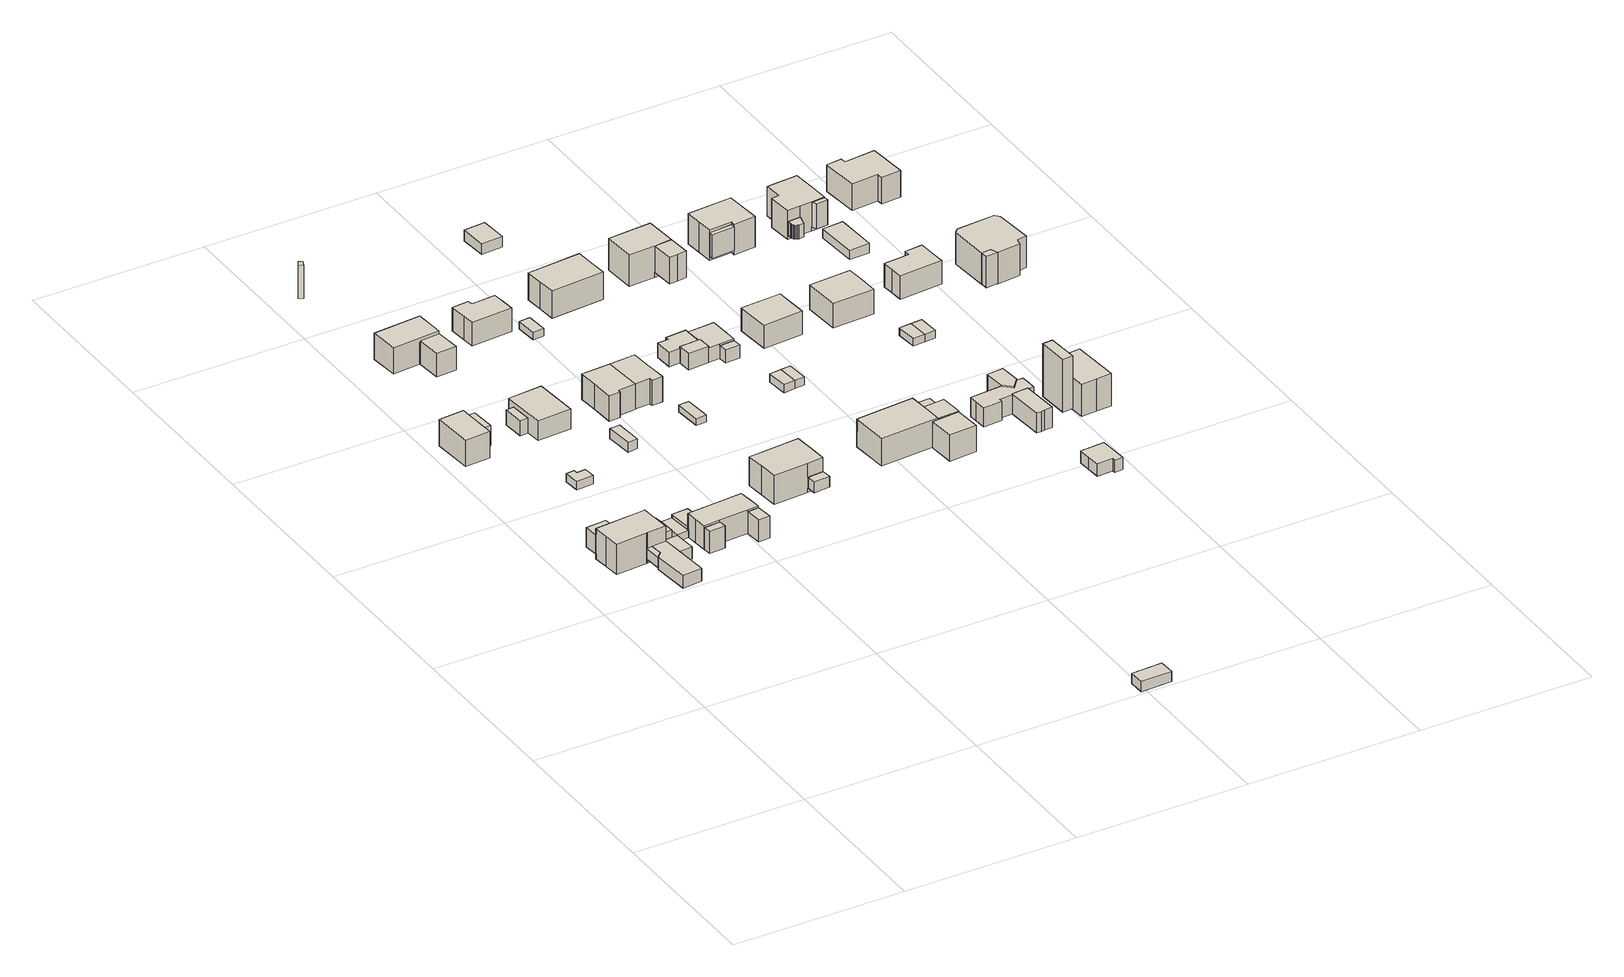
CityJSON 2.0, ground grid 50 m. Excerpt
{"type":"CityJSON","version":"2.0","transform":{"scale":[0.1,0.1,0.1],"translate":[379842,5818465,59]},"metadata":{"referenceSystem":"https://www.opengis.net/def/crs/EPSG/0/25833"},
"CityObjects":{
"building1":{"type":"Building","attributes":{"Gemeindeschluessel":"11000004","function":"31001_1010"},"address":[{"country":"Germany","locality":"Berlin","thoroughfareNumber":"49","thoroughfareName":"Stallupöner Allee"}],"children":["building1-1","building1-2"]},
"building1-1":{"type":"BuildingPart","attributes":{"BezugspunktDach":"2200","measuredHeight":10.3,"storeysAboveGround":2},"parents":["building1"],"geometry":[{"type":"MultiSurface","lod":"1","boundaries":[[[0,1,2,3,4,5,6,7,8,9,10,11]],[[12,13,14,15,16,17,18,19,20,21,22,23]],[[12,23,24,25,26,27,28,11,10]],[[13,12,10,9]],[[14,13,9,8]],[[15,14,8,7]],[[16,15,7,6]],[[17,16,6,5]],[[18,17,5,4]],[[19,18,4,3]],[[20,19,3,2]],[[21,20,2,1]],[[22,21,1,0]],[[23,22,0,11]],[[28,27,26,25,24]]]}]},
"building1-2":{"type":"BuildingPart","attributes":{"BezugspunktDach":"2200","measuredHeight":7.03,"storeysAboveGround":2},"parents":["building1"],"geometry":[{"type":"Solid","lod":"1","boundaries":[[[[27,26,29,30]],[[31,25,24,32]],[[31,32,30,29]],[[25,31,29,26]],[[32,24,27,30]],[[24,25,26,27]]]]}]},
"building2":{"type":"Building","attributes":{"Gemeindeschluessel":"11000004","BezugspunktDach":"2200","function":"51009_1610","measuredHeight":3.26,"storeysAboveGround":0},"address":[{"country":"Germany","locality":"Berlin"}],"geometry":[{"type":"Solid","lod":"1","boundaries":[[[[33,34,35,36]],[[37,38,39,40]],[[37,40,36,35]],[[38,37,35,34]],[[39,38,34,33]],[[40,39,33,36]]]]}]},
"building3":{"type":"Building","attributes":{"Gemeindeschluessel":"11000004","BezugspunktDach":"2200","function":"31001_3220","measuredHeight":3.82,"storeysAboveGround":1},"address":[{"country":"Germany","locality":"Berlin","thoroughfareNumber":"49 (2)","thoroughfareName":"Stallupöner Allee"}],"geometry":[{"type":"Solid","lod":"1","boundaries":[[[[41,42,43,44,45,46,47]],[[48,49,50,51,52,53,54]],[[48,54,47,46]],[[49,48,46,45]],[[50,49,45,44]],[[51,50,44,43]],[[52,51,43,42]],[[53,52,42,41]],[[54,53,41,47]]]]}]},
"building4":{"type":"Building","attributes":{"Gemeindeschluessel":"11000004","function":"31001_1010"},"address":[{"country":"Germany","locality":"Berlin","thoroughfareNumber":"50","thoroughfareName":"Stallupöner Allee"}],"children":["building4-1","building4-2"]},
"building4-1":{"type":"BuildingPart","attributes":{"BezugspunktDach":"2200","measuredHeight":9.61,"storeysAboveGround":2},"parents":["building4"],"geometry":[{"type":"Solid","lod":"1","boundaries":[[[[55,56,57,58]],[[59,60,61,62]],[[59,62,58,57]],[[60,59,57,56],[63,64,65,59]],[[61,60,56,55]],[[62,61,55,58]],[[64,63,59,65]]]]}]},
"building4-2":{"type":"BuildingPart","attributes":{"BezugspunktDach":"2200","measuredHeight":5.91,"storeysAboveGround":2},"parents":["building4"],"geometry":[{"type":"Solid","lod":"1","boundaries":[[[[64,66,67,65]],[[68,69,63,59]],[[68,59,65,67]],[[69,68,67,66]],[[63,69,66,64]],[[59,63,64,65]]]]}]},
"building5":{"type":"Building","attributes":{"Gemeindeschluessel":"11000004","BezugspunktDach":"2200","function":"31001_2143","measuredHeight":3.62,"storeysAboveGround":1},"address":[{"country":"Germany","locality":"Berlin","thoroughfareNumber":"49 (1)","thoroughfareName":"Stallupöner Allee"}],"geometry":[{"type":"Solid","lod":"1","boundaries":[[[[44,43,70,71,72]],[[73,74,75,76,77]],[[73,77,72,71]],[[74,73,71,70]],[[75,74,70,43]],[[76,75,43,44]],[[77,76,44,72]]]]}]},
"building6":{"type":"Building","attributes":{"Gemeindeschluessel":"11000004","BezugspunktDach":"2200","function":"31001_2463","measuredHeight":3.84,"storeysAboveGround":1},"address":[{"country":"Germany","locality":"Berlin","thoroughfareNumber":"49 (3)","thoroughfareName":"Stallupöner Allee"}],"geometry":[{"type":"Solid","lod":"1","boundaries":[[[[78,79,80,81,82,83,84]],[[85,86,87,88,89,90,91]],[[85,91,84,83]],[[86,85,83,82]],[[87,86,82,81]],[[88,87,81,80]],[[89,88,80,79]],[[90,89,79,78]],[[91,90,78,84]]]]}]},
"building7":{"type":"Building","attributes":{"Gemeindeschluessel":"11000004","BezugspunktDach":"2200","function":"31001_2463","measuredHeight":2.02,"storeysAboveGround":1},"address":[{"country":"Germany","locality":"Berlin","thoroughfareNumber":"47 (1)","thoroughfareName":"Stallupöner Allee"}],"geometry":[{"type":"Solid","lod":"1","boundaries":[[[[92,93,94,95,96,97]],[[98,99,100,101,102,103]],[[98,103,97,96]],[[99,98,96,95]],[[100,99,95,94]],[[101,100,94,93]],[[102,101,93,92]],[[103,102,92,97]]]]}]},
"building8":{"type":"Building","attributes":{"Gemeindeschluessel":"11000004","BezugspunktDach":"2200","function":"31001_2463","measuredHeight":2.57,"storeysAboveGround":1},"address":[{"country":"Germany","locality":"Berlin","thoroughfareNumber":"48 (1)","thoroughfareName":"Stallupöner Allee"}],"geometry":[{"type":"Solid","lod":"1","boundaries":[[[[104,105,106,107,108,109]],[[110,111,112,113,114,115]],[[110,115,109,108]],[[111,110,108,107]],[[112,111,107,106]],[[113,112,106,105]],[[114,113,105,104]],[[115,114,104,109]]]]}]},
"building9":{"type":"Building","attributes":{"Gemeindeschluessel":"11000004","function":"31001_1010"},"address":[{"country":"Germany","locality":"Berlin","thoroughfareNumber":"47","thoroughfareName":"Stallupöner Allee"}],"children":["building9-1","building9-2","building9-3","building9-4","building9-5"]},
"building9-1":{"type":"BuildingPart","attributes":{"BezugspunktDach":"2200","measuredHeight":7.42,"storeysAboveGround":2},"parents":["building9"],"geometry":[{"type":"MultiSurface","lod":"1","boundaries":[[[116,117,118,119,120,121,122,123,124,125]],[[126,127,128,129,130,131,132,133,100,99]],[[134,135,136,137,138,126,99,139,140,141,142,125,124],[140,136,143,141]],[[127,126,124,123]],[[128,127,123,122]],[[129,128,122,121]],[[144,145,129,121,120]],[[131,130,120,119]],[[132,146,147,119,118]],[[133,132,118,117]],[[100,133,117,116]],[[99,100,116,125]],[[143,136,140,141]],[[142,141,140,139]],[[138,137,136,135,134]],[[130,129,145,144]],[[131,147,146,132]]]}]},
"building9-2":{"type":"BuildingPart","attributes":{"BezugspunktDach":"2200","measuredHeight":6.5,"storeysAboveGround":2},"parents":["building9"],"geometry":[{"type":"MultiSurface","lod":"1","boundaries":[[[148,149,145,144]],[[129,150,151,130]],[[150,129,145,149]],[[151,150,149,148]],[[130,151,148,144]],[[152,130,144,145,129]]]}]},
"building9-3":{"type":"BuildingPart","attributes":{"BezugspunktDach":"2200","measuredHeight":6.5,"storeysAboveGround":2},"parents":["building9"],"geometry":[{"type":"Solid","lod":"1","boundaries":[[[[153,154,147,146]],[[131,155,156,132]],[[155,131,147,154]],[[156,155,154,153]],[[132,156,153,146]],[[131,132,146,147]]]]}]},
"building9-4":{"type":"BuildingPart","attributes":{"BezugspunktDach":"2200","measuredHeight":3.55,"storeysAboveGround":2},"parents":["building9"],"geometry":[{"type":"Solid","lod":"1","boundaries":[[[[142,141,143,157,158,159]],[[160,161,136,140,139,162]],[[160,162,159,158]],[[161,160,158,157]],[[136,161,157,143],[135,163,164,136]],[[162,139,142,159]],[[135,136,164,163]],[[140,136,143,141]],[[139,140,141,142]]]]}]},
"building9-5":{"type":"BuildingPart","attributes":{"BezugspunktDach":"2200","measuredHeight":2.47,"storeysAboveGround":2},"parents":["building9"],"geometry":[{"type":"Solid","lod":"1","boundaries":[[[[135,134,165,163]],[[166,137,136,164]],[[166,164,163,165]],[[137,166,165,134]],[[137,134,135,136]],[[164,136,135,163]]]]}]},
"building10":{"type":"Building","attributes":{"Gemeindeschluessel":"11000004","function":"31001_1010"},"address":[{"country":"Germany","locality":"Berlin","thoroughfareNumber":"48","thoroughfareName":"Stallupöner Allee"}],"children":["building10-1","building10-2"]},
"building10-1":{"type":"BuildingPart","attributes":{"BezugspunktDach":"2200","measuredHeight":7.36,"storeysAboveGround":1},"parents":["building10"],"geometry":[{"type":"MultiSurface","lod":"1","boundaries":[[[167,168,169,170]],[[171,172,173,174]],[[171,174,170,169]],[[172,171,169,168]],[[173,172,168,167]],[[174,175,176,177,178,179,173,167,170]],[[179,178,177,176,175]]]}]},
"building10-2":{"type":"BuildingPart","attributes":{"BezugspunktDach":"2200","measuredHeight":4.41,"storeysAboveGround":1},"parents":["building10"],"geometry":[{"type":"Solid","lod":"1","boundaries":[[[[180,177,176,181]],[[175,178,182,183]],[[175,183,181,176]],[[182,178,177,180]],[[183,182,180,181]],[[178,175,176,177]]]]}]},
"building11":{"type":"Building","attributes":{"Gemeindeschluessel":"11000004","function":"31001_1010"},"address":[{"country":"Germany","locality":"Berlin","thoroughfareNumber":"61","thoroughfareName":"Kranzallee"}],"children":["building11-1","building11-2"]},
"building11-1":{"type":"BuildingPart","attributes":{"BezugspunktDach":"2200","measuredHeight":9.68,"storeysAboveGround":2},"parents":["building11"],"geometry":[{"type":"Solid","lod":"1","boundaries":[[[[184,185,186,187]],[[188,189,190,191]],[[188,191,187,186]],[[189,188,186,185]],[[190,189,185,184]],[[191,190,184,187]]]]}]},
"building11-2":{"type":"BuildingPart","attributes":{"BezugspunktDach":"2200","measuredHeight":8.1,"storeysAboveGround":2},"parents":["building11"],"geometry":[{"type":"Solid","lod":"1","boundaries":[[[[192,193,194,195,196]],[[197,189,198,199,200]],[[197,200,196,195]],[[189,197,195,194]],[[198,189,194,193]],[[199,198,193,192]],[[200,199,192,196]]]]}]},
"building12":{"type":"Building","attributes":{"Gemeindeschluessel":"11000004","BezugspunktDach":"2200","function":"51009_1610","measuredHeight":9.76,"storeysAboveGround":0},"address":[{"country":"Germany","locality":"Berlin"}],"geometry":[{"type":"Solid","lod":"1","boundaries":[[[[201,202,203,204]],[[205,206,207,208]],[[205,208,204,203]],[[206,205,203,202]],[[207,206,202,201]],[[208,207,201,204]]]]}]},
"building13":{"type":"Building","attributes":{"Gemeindeschluessel":"11000004","BezugspunktDach":"2200","function":"31001_2463","measuredHeight":3.15,"storeysAboveGround":1},"address":[{"country":"Germany","locality":"Berlin","thoroughfareNumber":"46A (1)","thoroughfareName":"Stallupöner Allee"}],"geometry":[{"type":"Solid","lod":"1","boundaries":[[[[209,210,211,212,213]],[[214,215,216,217,218]],[[214,218,213,212]],[[215,214,212,211]],[[216,215,211,210]],[[217,216,210,209]],[[218,217,209,213]]]]}]},
"building14":{"type":"Building","attributes":{"Gemeindeschluessel":"11000004","BezugspunktDach":"2200","function":"31001_1010","measuredHeight":10.51,"storeysAboveGround":2},"address":[{"country":"Germany","locality":"Berlin","thoroughfareNumber":"46A","thoroughfareName":"Stallupöner Allee"}],"geometry":[{"type":"Solid","lod":"1","boundaries":[[[[219,220,221,222,223,224,225,226]],[[227,228,229,230,231,232,233,234]],[[227,234,226,225]],[[228,227,225,224]],[[229,228,224,223]],[[230,229,223,222]],[[231,230,222,221]],[[232,231,221,220]],[[233,232,220,219]],[[234,233,219,226]]]]}]},
"building15":{"type":"Building","attributes":{"Gemeindeschluessel":"11000004","BezugspunktDach":"2200","function":"31001_1010","measuredHeight":9.19,"storeysAboveGround":2},"address":[{"country":"Germany","locality":"Berlin","thoroughfareNumber":"59","thoroughfareName":"Kranzallee"}],"geometry":[{"type":"Solid","lod":"1","boundaries":[[[[235,236,237,238,239,240,241,242]],[[243,244,245,246,247,248,249,250]],[[243,250,242,241]],[[244,243,241,240]],[[245,244,240,239]],[[246,245,239,238]],[[247,246,238,237]],[[248,247,237,236]],[[249,248,236,235]],[[250,249,235,242]]]]}]},
"building16":{"type":"Building","attributes":{"Gemeindeschluessel":"11000004","function":"31001_1010"},"address":[{"country":"Germany","locality":"Berlin","thoroughfareNumber":"45","thoroughfareName":"Stallupöner Allee"}],"children":["building16-1","building16-2"]},
"building16-1":{"type":"BuildingPart","attributes":{"BezugspunktDach":"2200","measuredHeight":10.68,"storeysAboveGround":2},"parents":["building16"],"geometry":[{"type":"MultiSurface","lod":"1","boundaries":[[[251,252,253,254,255,256,257]],[[258,259,260,261,262,263,264]],[[258,264,257,256]],[[259,258,256,255]],[[260,259,255,254]],[[265,266,254,253]],[[261,260,267,268]],[[262,261,253,252]],[[263,262,252,251]],[[264,263,251,257]],[[268,267,266,265]]]}]},
"building16-2":{"type":"BuildingPart","attributes":{"BezugspunktDach":"2200","measuredHeight":3.27,"storeysAboveGround":2},"parents":["building16"],"geometry":[{"type":"Solid","lod":"1","boundaries":[[[[269,270,266,265]],[[267,271,272,268]],[[271,267,266,270]],[[272,271,270,269]],[[268,272,269,265]],[[267,268,265,266]]]]}]},
"building17":{"type":"Building","attributes":{"Gemeindeschluessel":"11000004","BezugspunktDach":"2200","function":"31001_2540","measuredHeight":3,"storeysAboveGround":1},"address":[{"country":"Germany","locality":"Berlin","thoroughfareNumber":"41","thoroughfareName":"Stallupöner Allee"}],"geometry":[{"type":"Solid","lod":"1","boundaries":[[[[273,274,275,276]],[[277,278,279,280]],[[277,280,276,275]],[[278,277,275,274]],[[279,278,274,273]],[[280,279,273,276]]]]}]},
"building18":{"type":"Building","attributes":{"Gemeindeschluessel":"11000004","BezugspunktDach":"2200","function":"31001_1010","measuredHeight":10.51,"storeysAboveGround":2},"address":[{"country":"Germany","locality":"Berlin","thoroughfareNumber":"46","thoroughfareName":"Stallupöner Allee"}],"geometry":[{"type":"Solid","lod":"1","boundaries":[[[[224,223,281,282,283,284,285,225]],[[286,287,288,289,290,291,292,293]],[[286,293,225,285]],[[287,286,285,284]],[[288,287,284,283]],[[289,288,283,282]],[[290,289,282,281]],[[291,290,281,223]],[[292,291,223,224]],[[293,292,224,225]]]]}]},
"building19":{"type":"Building","attributes":{"Gemeindeschluessel":"11000004","BezugspunktDach":"2200","function":"31001_2463","measuredHeight":2.04,"storeysAboveGround":1},"address":[{"country":"Germany","locality":"Berlin","thoroughfareNumber":"46 (1)","thoroughfareName":"Stallupöner Allee"}],"geometry":[{"type":"Solid","lod":"1","boundaries":[[[[294,295,296,297]],[[298,299,300,301]],[[298,301,297,296]],[[299,298,296,295]],[[300,299,295,294]],[[301,300,294,297]]]]}]},
"building20":{"type":"Building","attributes":{"Gemeindeschluessel":"11000004","BezugspunktDach":"2200","function":"31001_2463","measuredHeight":2.19,"storeysAboveGround":1},"address":[{"country":"Germany","locality":"Berlin","thoroughfareNumber":"59 (1)","thoroughfareName":"Kranzallee"}],"geometry":[{"type":"Solid","lod":"1","boundaries":[[[[302,303,304,305]],[[306,307,308,309]],[[306,309,305,304]],[[307,306,304,303]],[[308,307,303,302]],[[309,308,302,305]]]]}]},
"building21":{"type":"Building","attributes":{"Gemeindeschluessel":"11000004","BezugspunktDach":"2200","function":"31001_1010","measuredHeight":9.65,"storeysAboveGround":2},"address":[{"country":"Germany","locality":"Berlin","thoroughfareNumber":"57","thoroughfareName":"Kranzallee"}],"geometry":[{"type":"Solid","lod":"1","boundaries":[[[[310,311,312,313,314,315]],[[316,317,318,319,320,321]],[[316,321,315,314]],[[317,316,314,313]],[[318,317,313,312]],[[319,318,312,311]],[[320,319,311,310]],[[321,320,310,315]]]]}]},
"building22":{"type":"Building","attributes":{"Gemeindeschluessel":"11000004","function":"31001_1010"},"address":[{"country":"Germany","locality":"Berlin","thoroughfareNumber":"44","thoroughfareName":"Stallupöner Allee"}],"children":["building22-1","building22-2","building22-3","building22-4"]},
"building22-1":{"type":"BuildingPart","attributes":{"BezugspunktDach":"2200","measuredHeight":4.87,"storeysAboveGround":1},"parents":["building22"],"geometry":[{"type":"MultiSurface","lod":"1","boundaries":[[[322,323,324,325,326,327,328]],[[329,330,331,332,333,334,335]],[[329,335,328,327]],[[330,329,327,326]],[[331,330,326,325]],[[336,337,331,325,324]],[[333,332,324,323]],[[338,339,340,341,322]],[[342,338,322,328]],[[332,331,337,336]],[[334,343,340,339,338]],[[323,341,340,333]],[[335,334,338,342]]]}]},
"building22-2":{"type":"BuildingPart","attributes":{"BezugspunktDach":"2200","measuredHeight":4.98,"storeysAboveGround":1},"parents":["building22"],"geometry":[{"type":"MultiSurface","lod":"1","boundaries":[[[344,345,339,342,346,347,348,349]],[[350,351,352,335,340,353,354,355]],[[350,355,349,348]],[[351,350,348,347]],[[352,351,347,346]],[[335,352,346,342]],[[354,353,345,344]],[[355,354,344,349]],[[340,334,338,339]],[[335,342,338,334]],[[353,340,339,345]]]}]},
"building22-3":{"type":"BuildingPart","attributes":{"BezugspunktDach":"2200","measuredHeight":4.98,"storeysAboveGround":1},"parents":["building22"],"geometry":[{"type":"MultiSurface","lod":"1","boundaries":[[[356,357,358,359]],[[340,333,360,353]],[[339,345,359,358]],[[323,341,358,357]],[[360,333,357,356]],[[353,360,356,359]],[[340,353,345,339]],[[333,340,339,341,323]]]}]},
"building22-4":{"type":"BuildingPart","attributes":{"BezugspunktDach":"2200","measuredHeight":3.96,"storeysAboveGround":1},"parents":["building22"],"geometry":[{"type":"Solid","lod":"1","boundaries":[[[[361,362,337,336]],[[331,363,364,332]],[[363,331,337,362]],[[364,363,362,361]],[[332,364,361,336]],[[331,332,336,337]]]]}]},
"building23":{"type":"Building","attributes":{"Gemeindeschluessel":"11000004","BezugspunktDach":"2200","function":"31001_2000","measuredHeight":3.23,"storeysAboveGround":1},"address":[{"country":"Germany","locality":"Berlin","thoroughfareNumber":"9 (1)","thoroughfareName":"Am Postfenn"}],"geometry":[{"type":"Solid","lod":"1","boundaries":[[[[365,366,367,368]],[[369,370,371,372]],[[369,372,368,367]],[[370,369,367,366]],[[371,370,366,365]],[[372,371,365,368]]]]}]},
"building24":{"type":"Building","attributes":{"Gemeindeschluessel":"11000004","BezugspunktDach":"2200","function":"31001_2463","measuredHeight":2.48,"storeysAboveGround":1},"address":[{"country":"Germany","locality":"Berlin","thoroughfareNumber":"44 (1)","thoroughfareName":"Stallupöner Allee"}],"geometry":[{"type":"Solid","lod":"1","boundaries":[[[[373,374,375,376]],[[377,378,379,380]],[[377,380,376,375]],[[378,377,375,374]],[[379,378,374,373]],[[380,379,373,376]]]]}]},
"building25":{"type":"Building","attributes":{"Gemeindeschluessel":"11000004","function":"31001_1010"},"address":[{"country":"Germany","locality":"Berlin","thoroughfareNumber":"41","thoroughfareName":"Stallupöner Allee"}],"children":["building25-1","building25-2","building25-3","building25-4"]},
"building25-1":{"type":"BuildingPart","attributes":{"BezugspunktDach":"2200","measuredHeight":9.48,"storeysAboveGround":2},"parents":["building25"],"geometry":[{"type":"MultiSurface","lod":"1","boundaries":[[[381,382,383,384]],[[385,386,387,388]],[[385,389,390,391,388,384,383]],[[386,392,393,394,385,383,382]],[[387,386,395,396,397,382,381]],[[388,387,381,384]],[[391,390,389,385]],[[394,393,392,386]],[[397,396,395,386]]]}]},
"building25-2":{"type":"BuildingPart","attributes":{"BezugspunktDach":"2200","measuredHeight":9.06,"storeysAboveGround":2},"parents":["building25"],"geometry":[{"type":"Solid","lod":"1","boundaries":[[[[392,398,399,393]],[[400,401,386,394]],[[400,394,393,399]],[[401,400,399,398]],[[386,401,398,392],[386,397,402,401]],[[397,386,401,402]],[[394,386,392,393]]]]}]},
"building25-3":{"type":"BuildingPart","attributes":{"BezugspunktDach":"2200","measuredHeight":7.1,"storeysAboveGround":2},"parents":["building25"],"geometry":[{"type":"Solid","lod":"1","boundaries":[[[[390,389,403,404]],[[405,385,391,406]],[[405,406,404,403]],[[385,405,403,389]],[[406,391,390,404]],[[391,385,389,390]]]]}]},
"building25-4":{"type":"BuildingPart","attributes":{"BezugspunktDach":"2200","measuredHeight":8.24,"storeysAboveGround":2},"parents":["building25"],"geometry":[{"type":"MultiSurface","lod":"1","boundaries":[[[407,408,402,396]],[[401,409,410,395]],[[409,401,402,408]],[[410,409,408,407]],[[395,410,407,396]],[[395,396,397,386]],[[401,386,397,402]]]}]},
"building26":{"type":"Building","attributes":{"Gemeindeschluessel":"11000004","BezugspunktDach":"2200","function":"31001_2463","measuredHeight":2.5,"storeysAboveGround":1},"address":[{"country":"Germany","locality":"Berlin","thoroughfareNumber":"42 (1)","thoroughfareName":"Stallupöner Allee"}],"geometry":[{"type":"Solid","lod":"1","boundaries":[[[[374,411,412,375]],[[413,414,378,377]],[[413,377,375,412]],[[414,413,412,411]],[[378,414,411,374]],[[377,378,374,375]]]]}]},
"building27":{"type":"Building","attributes":{"Gemeindeschluessel":"11000004","function":"31001_1010"},"address":[{"country":"Germany","locality":"Berlin","thoroughfareNumber":"55","thoroughfareName":"Kranzallee"}],"children":["building27-1","building27-2"]},
"building27-1":{"type":"BuildingPart","attributes":{"BezugspunktDach":"2200","measuredHeight":10.02,"storeysAboveGround":3},"parents":["building27"],"geometry":[{"type":"MultiSurface","lod":"1","boundaries":[[[415,416,417,418,419]],[[420,421,422,423,424]],[[420,424,419,418]],[[421,420,418,417]],[[422,421,417,425,426]],[[423,422,416,415]],[[424,423,415,419]],[[426,425,417,416]]]}]},
"building27-2":{"type":"BuildingPart","attributes":{"BezugspunktDach":"2200","measuredHeight":8.53,"storeysAboveGround":3},"parents":["building27"],"geometry":[{"type":"Solid","lod":"1","boundaries":[[[[427,428,429,417,416]],[[425,430,431,432,426]],[[430,425,417,429]],[[431,430,429,428]],[[432,431,428,427]],[[426,432,427,416]],[[425,426,416,417]]]]}]},
"building28":{"type":"Building","attributes":{"Gemeindeschluessel":"11000004","BezugspunktDach":"2200","function":"31001_1010","measuredHeight":8.9,"storeysAboveGround":2},"address":[{"country":"Germany","locality":"Berlin","thoroughfareNumber":"42","thoroughfareName":"Stallupöner Allee"}],"geometry":[{"type":"Solid","lod":"1","boundaries":[[[[433,434,435,436,437]],[[438,439,440,441,442]],[[438,442,437,436]],[[439,438,436,435]],[[440,439,435,434]],[[441,440,434,433]],[[442,441,433,437]]]]}]},
"building29":{"type":"Building","attributes":{"Gemeindeschluessel":"11000004","BezugspunktDach":"2200","function":"31001_2463","measuredHeight":2.69,"storeysAboveGround":1},"address":[{"country":"Germany","locality":"Berlin","thoroughfareNumber":"41 (1)","thoroughfareName":"Stallupöner Allee"}],"geometry":[{"type":"Solid","lod":"1","boundaries":[[[[443,444,445,446]],[[447,448,449,450]],[[447,450,446,445]],[[448,447,445,444]],[[449,448,444,443]],[[450,449,443,446]]]]}]},
"building30":{"type":"Building","attributes":{"Gemeindeschluessel":"11000004","BezugspunktDach":"2200","function":"31001_1010","measuredHeight":4.19,"storeysAboveGround":1},"address":[{"country":"Germany","locality":"Berlin","thoroughfareNumber":"37 (1)","thoroughfareName":"Stallupöner Allee"}],"geometry":[{"type":"Solid","lod":"1","boundaries":[[[[451,452,453,454,455,456,457,458]],[[459,460,461,462,463,464,465,466]],[[459,466,458,457]],[[460,459,457,456]],[[461,460,456,455]],[[462,461,455,454]],[[463,462,454,453]],[[464,463,453,452]],[[465,464,452,451]],[[466,465,451,458]]]]}]},
"building31":{"type":"Building","attributes":{"Gemeindeschluessel":"11000004","function":"31001_1010"},"address":[{"country":"Germany","locality":"Berlin","thoroughfareNumber":"37","thoroughfareName":"Stallupöner Allee"}],"children":["building31-1","building31-2","building31-3"]},
"building31-1":{"type":"BuildingPart","attributes":{"BezugspunktDach":"2200","measuredHeight":6.93,"storeysAboveGround":2},"parents":["building31"],"geometry":[{"type":"MultiSurface","lod":"1","boundaries":[[[467,468,469,470,471,472,473,474,475,476]],[[477,478,479,480,481,482,483,484,485,486]],[[477,486,476,475]],[[478,477,475,474]],[[479,478,474,473]],[[480,479,473,472]],[[481,480,472,471]],[[482,487,488,470]],[[481,471,489,490,491]],[[483,482,470,469]],[[484,483,469,468]],[[485,484,468,467]],[[486,485,467,476]],[[492,493,488,487]],[[494,495,493,492]],[[491,490,489,495,494]]]}]},
"building31-2":{"type":"BuildingPart","attributes":{"BezugspunktDach":"2200","measuredHeight":6.72,"storeysAboveGround":2},"parents":["building31"],"geometry":[{"type":"MultiSurface","lod":"1","boundaries":[[[496,497,498,499,500,501,502,503]],[[492,494,490,504,505,506,507,487]],[[493,488,503,502]],[[495,493,502,501]],[[489,495,494,501,500]],[[504,490,500,499]],[[505,504,499,498]],[[506,505,498,497]],[[507,506,497,496]],[[487,507,496,503]],[[492,487,488,493]],[[494,492,493,495]],[[490,508,494,495,489]]]}]},
"building31-3":{"type":"BuildingPart","attributes":{"BezugspunktDach":"2200","measuredHeight":6.93,"storeysAboveGround":2},"parents":["building31"],"geometry":[{"type":"Solid","lod":"1","boundaries":[[[[509,510,511,512,513,514]],[[515,516,478,517,477,518]],[[515,518,514,513]],[[516,515,513,512]],[[478,516,512,511]],[[517,478,511,510]],[[477,517,510,509]],[[518,477,509,514]]]]}]},
"building32":{"type":"Building","attributes":{"Gemeindeschluessel":"11000004","BezugspunktDach":"2200","function":"51009_1610","measuredHeight":6.99,"storeysAboveGround":0},"address":[{"country":"Germany","locality":"Berlin"}],"geometry":[{"type":"Solid","lod":"1","boundaries":[[[[519,520,521,522]],[[523,524,525,526]],[[523,526,522,521]],[[524,523,521,520]],[[525,524,520,519]],[[526,525,519,522]]]]}]},
"building33":{"type":"Building","attributes":{"Gemeindeschluessel":"11000004","BezugspunktDach":"2200","function":"31001_1010","measuredHeight":9.57,"storeysAboveGround":2},"address":[{"country":"Germany","locality":"Berlin","thoroughfareNumber":"40","thoroughfareName":"Stallupöner Allee"}],"geometry":[{"type":"Solid","lod":"1","boundaries":[[[[527,528,529,530,531]],[[532,533,534,535,536]],[[532,536,531,530]],[[533,532,530,529]],[[534,533,529,528]],[[535,534,528,527]],[[536,535,527,531]]]]}]},
"building34":{"type":"Building","attributes":{"Gemeindeschluessel":"11000004","BezugspunktDach":"2200","function":"31001_1010","measuredHeight":10.62,"storeysAboveGround":2},"address":[{"country":"Germany","locality":"Berlin","thoroughfareNumber":"53","thoroughfareName":"Kranzallee"}],"geometry":[{"type":"Solid","lod":"1","boundaries":[[[[537,538,539,540,541,542,543,544]],[[545,546,547,548,549,550,551,552]],[[545,552,544,543]],[[546,545,543,542]],[[547,546,542,541]],[[548,547,541,540]],[[549,548,540,539]],[[550,549,539,538]],[[551,550,538,537]],[[552,551,537,544]]]]}]},
"building35":{"type":"Building","attributes":{"Gemeindeschluessel":"11000004","BezugspunktDach":"2200","function":"31001_2463","measuredHeight":2.21,"storeysAboveGround":1},"address":[{"country":"Germany","locality":"Berlin","thoroughfareNumber":"40 (1)","thoroughfareName":"Stallupöner Allee"}],"geometry":[{"type":"Solid","lod":"1","boundaries":[[[[553,554,555,556]],[[557,558,559,560]],[[557,560,556,555]],[[558,557,555,554]],[[559,558,554,553]],[[560,559,553,556]]]]}]},
"building36":{"type":"Building","attributes":{"Gemeindeschluessel":"11000004","BezugspunktDach":"2200","function":"31001_2463","measuredHeight":15.79,"storeysAboveGround":1},"address":[{"country":"Germany","locality":"Berlin","thoroughfareNumber":"35A (1)","thoroughfareName":"Stallupöner Allee"}],"geometry":[{"type":"Solid","lod":"1","boundaries":[[[[561,562,563,564]],[[565,566,567,568]],[[565,568,564,563]],[[566,565,563,562]],[[567,566,562,561]],[[568,567,561,564]]]]}]},
"building37":{"type":"Building","attributes":{"Gemeindeschluessel":"11000004","BezugspunktDach":"2200","function":"31001_2463","measuredHeight":2.22,"storeysAboveGround":1},"address":[{"country":"Germany","locality":"Berlin","thoroughfareNumber":"38 (1)","thoroughfareName":"Stallupöner Allee"}],"geometry":[{"type":"Solid","lod":"1","boundaries":[[[[554,569,570,555]],[[571,572,558,557]],[[571,557,555,570]],[[572,571,570,569]],[[558,572,569,554]],[[557,558,554,555]]]]}]},
"building38":{"type":"Building","attributes":{"Gemeindeschluessel":"11000004","BezugspunktDach":"2200","function":"31001_1010","measuredHeight":11.67,"storeysAboveGround":2},"address":[{"country":"Germany","locality":"Berlin","thoroughfareNumber":"35A","thoroughfareName":"Stallupöner Allee"}],"geometry":[{"type":"Solid","lod":"1","boundaries":[[[[573,574,575,576,577,578,579]],[[580,581,582,583,584,585,586]],[[580,586,579,578]],[[581,580,578,577]],[[582,581,577,576]],[[583,582,576,575]],[[584,583,575,574]],[[585,584,574,573]],[[586,585,573,579]]]]}]},
"building39":{"type":"Building","attributes":{"Gemeindeschluessel":"11000004","BezugspunktDach":"2200","function":"31001_1010","measuredHeight":9.14,"storeysAboveGround":2},"address":[{"country":"Germany","locality":"Berlin","thoroughfareNumber":"38","thoroughfareName":"Stallupöner Allee"}],"geometry":[{"type":"Solid","lod":"1","boundaries":[[[[587,588,589,590,591,592,593,594]],[[595,596,597,598,599,600,601,602]],[[595,602,594,593]],[[596,595,593,592]],[[597,596,592,591]],[[598,597,591,590]],[[599,598,590,589]],[[600,599,589,588]],[[601,600,588,587]],[[602,601,587,594]]]]}]},
"building40":{"type":"Building","attributes":{"Gemeindeschluessel":"11000004","BezugspunktDach":"2200","function":"31001_3220","measuredHeight":2.83,"storeysAboveGround":1},"address":[{"country":"Germany","locality":"Berlin","thoroughfareNumber":"51 (2)","thoroughfareName":"Kranzallee"}],"geometry":[{"type":"Solid","lod":"1","boundaries":[[[[603,604,605,606]],[[607,608,609,610]],[[607,610,606,605]],[[608,607,605,604]],[[609,608,604,603]],[[610,609,603,606]]]]}]},
"building41":{"type":"Building","attributes":{"Gemeindeschluessel":"11000004","function":"31001_1010"},"address":[{"country":"Germany","locality":"Berlin","thoroughfareNumber":"51","thoroughfareName":"Kranzallee"}],"children":["building41-1","building41-2","building41-3","building41-4"]},
"building41-1":{"type":"BuildingPart","attributes":{"BezugspunktDach":"2200","measuredHeight":8.73,"storeysAboveGround":3},"parents":["building41"],"geometry":[{"type":"MultiSurface","lod":"1","boundaries":[[[611,612,613,614,615,616,617,618,619,620,621]],[[622,623,624,625,626,627,628,629,630,631,632]],[[622,632,621,620]],[[623,622,620,619]],[[624,623,619,618]],[[625,633,634,624,618,617]],[[626,625,617,616]],[[627,626,616,615]],[[628,627,615,614]],[[635,636,637,638,629,628,614,613]],[[630,629,613,612]],[[631,630,639,640,641,642,612,611]],[[632,631,611,621]],[[624,634,633,625]],[[638,637,636,635]],[[642,641,640,639]]]}]},
"building41-2":{"type":"BuildingPart","attributes":{"BezugspunktDach":"2200","measuredHeight":7.46,"storeysAboveGround":3},"parents":["building41"],"geometry":[{"type":"MultiSurface","lod":"1","boundaries":[[[643,644,636,635]],[[637,645,646,638]],[[645,637,636,644]],[[646,645,644,643]],[[638,646,643,635]],[[638,647,635,636,637]]]}]},
"building41-3":{"type":"BuildingPart","attributes":{"BezugspunktDach":"2200","measuredHeight":5.95,"storeysAboveGround":3},"parents":["building41"],"geometry":[{"type":"MultiSurface","lod":"1","boundaries":[[[634,633,648,649]],[[650,651,652,653]],[[650,653,649,648]],[[651,650,648,633]],[[652,651,625,624,654]],[[653,652,634,649]],[[654,624,625,655,633,634]]]}]},
"building41-4":{"type":"BuildingPart","attributes":{"BezugspunktDach":"2200","measuredHeight":4.06,"storeysAboveGround":3},"parents":["building41"],"geometry":[{"type":"Solid","lod":"1","boundaries":[[[[656,657,658,659,660,661,662,663,664,642,641]],[[639,665,666,667,668,669,670,671,672,673,640]],[[665,639,642,664]],[[666,665,664,663]],[[667,666,663,662]],[[668,667,662,661]],[[669,668,661,660]],[[670,669,660,659]],[[671,670,659,658]],[[672,671,658,657]],[[673,672,657,656]],[[640,673,656,641]],[[639,640,641,642]]]]}]},
"building42":{"type":"Building","attributes":{"Gemeindeschluessel":"11000004","BezugspunktDach":"2200","function":"31001_2460","measuredHeight":2.03,"storeysAboveGround":1},"address":[{"country":"Germany","locality":"Berlin","thoroughfareNumber":"51 (1)","thoroughfareName":"Kranzallee"}],"geometry":[{"type":"Solid","lod":"1","boundaries":[[[[674,675,676,677,678,679]],[[680,681,682,683,684,685]],[[680,685,679,678]],[[681,680,678,677]],[[682,681,677,676]],[[683,682,676,675]],[[684,683,675,674]],[[685,684,674,679]]]]}]},
"building43":{"type":"Building","attributes":{"Gemeindeschluessel":"11000004","BezugspunktDach":"2200","function":"51009_1610","measuredHeight":9.29,"storeysAboveGround":0},"address":[{"country":"Germany","locality":"Berlin"}],"geometry":[{"type":"Solid","lod":"1","boundaries":[[[[686,687,688,689]],[[690,691,692,693]],[[690,693,689,688]],[[691,690,688,687]],[[692,691,687,686]],[[693,692,686,689]]]]}]},
"building44":{"type":"Building","attributes":{"Gemeindeschluessel":"11000004","BezugspunktDach":"2200","function":"31001_1010","measuredHeight":9.33,"storeysAboveGround":3},"address":[{"country":"Germany","locality":"Berlin","thoroughfareNumber":"36","thoroughfareName":"Stallupöner Allee"}],"geometry":[{"type":"Solid","lod":"1","boundaries":[[[[689,688,687,694,695,696,697,698,699,700]],[[701,702,703,704,705,706,707,708,709,710]],[[701,710,700,699]],[[702,701,699,698]],[[703,702,698,697]],[[704,703,697,696]],[[705,704,696,695]],[[706,705,695,694]],[[707,706,694,687]],[[708,707,687,688]],[[709,708,688,689]],[[710,709,689,700]]]]}]},
"building45":{"type":"Building","attributes":{"Gemeindeschluessel":"11000004","BezugspunktDach":"2200","function":"31001_1010","measuredHeight":7.87,"storeysAboveGround":2},"address":[{"country":"Germany","locality":"Berlin","thoroughfareNumber":"49","thoroughfareName":"Kranzallee"}],"geometry":[{"type":"Solid","lod":"1","boundaries":[[[[711,712,713,714,715,716,717,718]],[[719,720,721,722,723,724,725,726]],[[719,726,718,717]],[[720,719,717,716]],[[721,720,716,715]],[[722,721,715,714]],[[723,722,714,713]],[[724,723,713,712]],[[725,724,712,711]],[[726,725,711,718]]]]}]}
},
"vertices":[
[91,1147,129],[95,1101,129],[187,1109,129],[190,1110,129],[245,1114,129],[244,1118,129],[241,1160,129],[240,1167,129],[237,1205,129],[234,1205,129],[231,1205,129],[87,1192,129],[231,1205,39],[234,1205,39],[237,1205,39],[240,1167,39],[241,1160,39],[244,1118,39],[245,1114,39],[190,1110,39],[187,1109,39],[95,1101,39],[91,1147,39],[87,1192,39],[87,1192,53],[146,1197,53],[146,1197,110],[87,1192,110],[87,1192,103],
[143,1239,110],[83,1234,110],[143,1239,53],[83,1234,53],
[191,1058,84],[206,1074,84],[202,1111,84],[187,1109,84],[202,1111,52],[206,1074,52],[191,1058,52],[187,1109,52],
[201,951,85],[258,957,85],[250,1053,85],[245,1114,85],[202,1111,85],[206,1074,85],[191,1058,85],[206,1074,47],[202,1111,47],[245,1114,47],[250,1053,47],[258,957,47],[201,951,47],[191,1058,47],
[11,1713,130],[85,1718,130],[77,1837,130],[3,1831,130],[77,1837,52],[85,1718,52],[11,1713,52],[3,1831,52],[82,1765,52],[82,1765,111],[77,1837,111],
[116,1767,111],[111,1839,111],[111,1839,52],[116,1767,52],
[288,1056,85],[283,1122,85],[244,1118,85],[283,1122,49],[288,1056,49],[250,1053,49],[245,1114,49],[244,1118,49],
[234,1205,69],[237,1205,69],[240,1167,69],[296,1172,69],[292,1222,69],[290,1242,69],[231,1237,69],[290,1242,30],[292,1222,30],[296,1172,30],[240,1167,30],[237,1205,30],[234,1205,30],[231,1237,30],
[296,1172,67],[298,1148,67],[333,1151,67],[333,1155,67],[327,1224,67],[292,1222,67],[327,1224,46],[333,1155,46],[333,1151,46],[298,1148,46],[296,1172,46],[292,1222,46],
[202,1484,72],[252,1488,72],[249,1522,72],[223,1520,72],[222,1532,72],[198,1530,72],[222,1532,47],[223,1520,47],[249,1522,47],[252,1488,47],[202,1484,47],[198,1530,47],
[333,1151,116],[336,1119,116],[339,1083,116],[387,1087,116],[471,1093,116],[504,1096,116],[500,1132,116],[496,1168,116],[447,1164,116],[333,1155,116],[447,1164,46],[496,1168,46],[500,1132,46],[504,1096,46],[471,1093,46],[387,1087,46],[339,1083,46],[336,1119,46],[447,1164,71],[380,1159,71],[380,1159,47],[447,1164,47],[447,1164,53],[333,1155,47],[356,1157,47],[356,1157,77],[333,1155,77],[380,1159,77],[471,1093,111],[504,1096,111],[339,1083,111],[387,1087,111],
[475,1045,111],[509,1047,111],[509,1047,46],[475,1045,46],[502,1095,46],
[341,1060,111],[388,1063,111],[388,1063,46],[341,1060,46],
[375,1227,77],[351,1226,77],[327,1224,77],[351,1226,47],[375,1227,47],[327,1224,47],[379,1178,71],[379,1178,47],
[445,1183,71],[445,1183,47],
[225,1718,117],[324,1725,117],[314,1855,117],[215,1847,117],[314,1855,58],[324,1725,58],[225,1718,58],[215,1847,58],[217,1825,58],[217,1825,102],[222,1762,102],[222,1762,58],[219,1794,58],
[198,1760,102],[193,1823,102],[198,1760,58],[193,1823,58],
[73,2179,130],[212,2191,130],[205,2275,130],[66,2263,130],[205,2275,52],[212,2191,52],[73,2179,52],[66,2263,52],
[160,2112,122],[219,2117,122],[212,2191,122],[181,2212,122],[154,2186,122],[181,2212,52],[219,2117,52],[160,2112,52],[154,2186,52],
[55,2597,152],[63,2615,152],[52,2620,152],[43,2603,152],[52,2620,54],[63,2615,54],[55,2597,54],[43,2603,54],
[398,1565,81],[427,1568,81],[421,1647,81],[406,1646,81],[391,1645,81],[406,1646,52],[421,1647,52],[427,1568,52],[398,1565,52],[391,1645,52],
[418,1766,139],[422,1699,139],[454,1701,139],[454,1711,139],[507,1715,139],[502,1772,139],[498,1828,139],[414,1823,139],[498,1828,63],[502,1772,63],[507,1715,63],[454,1711,63],[454,1701,63],[422,1699,63],[418,1766,63],[414,1823,63],
[299,2215,132],[302,2179,132],[422,2188,132],[419,2225,132],[416,2261,132],[345,2256,132],[344,2270,132],[295,2266,132],[344,2270,62],[345,2256,62],[416,2261,62],[419,2225,62],[422,2188,62],[302,2179,62],[299,2215,62],[295,2266,62],
[591,1228,134],[596,1174,134],[698,1181,134],[744,1185,134],[740,1240,134],[735,1294,134],[586,1282,134],[735,1294,48],[740,1240,48],[744,1185,48],[698,1181,48],[596,1174,48],[591,1228,48],[586,1282,48],[698,1181,93],[744,1185,93],[744,1185,61],[698,1181,61],
[700,1153,93],[747,1157,93],[747,1157,61],[700,1153,61],
[987,10,34],[1077,14,34],[1075,60,34],[985,56,34],[1075,60,4],[1077,14,4],[987,10,4],[985,56,4],
[550,1718,139],[551,1708,139],[583,1710,139],[578,1777,139],[574,1834,139],[574,1834,64],[578,1777,64],[583,1710,64],[551,1708,64],[550,1718,64],[507,1715,64],[502,1772,64],[498,1828,64],
[607,1582,76],[637,1584,76],[631,1662,76],[601,1660,76],[631,1662,56],[637,1584,56],[607,1582,56],[601,1660,56],
[450,2127,84],[482,2130,84],[477,2192,84],[445,2190,84],[477,2192,62],[482,2130,62],[450,2127,62],[445,2190,62],
[539,2246,141],[543,2194,141],[699,2206,141],[695,2258,141],[691,2311,141],[535,2298,141],[691,2311,60],[695,2258,60],[699,2206,60],[543,2194,60],[539,2246,60],[535,2298,60],
[765,1843,117],[768,1798,117],[802,1800,117],[845,1803,117],[842,1849,117],[839,1894,117],[762,1889,117],[839,1894,73],[842,1849,73],[845,1803,73],[802,1800,73],[768,1798,73],[765,1843,73],[762,1889,73],[802,1800,112],[845,1803,112],[765,1843,116],[766,1837,116],[766,1837,73],[766,1837,117],[762,1889,116],[765,1842,73],
[673,1831,116],[705,1833,116],[761,1900,116],[700,1895,116],[701,1885,116],[670,1883,116],[701,1885,73],[700,1895,73],[761,1900,73],[705,1833,73],[673,1831,73],[670,1883,73],
[707,1793,122],[768,1798,122],[766,1837,122],[705,1833,122],[707,1793,73],
[804,1775,112],[847,1778,112],[847,1778,73],[804,1775,73],
[548,2553,83],[610,2558,83],[604,2636,83],[542,2631,83],[604,2636,51],[610,2558,51],[548,2553,51],[542,2631,51],
[873,1601,83],[906,1604,83],[901,1665,83],[867,1662,83],[901,1665,58],[906,1604,58],[873,1601,58],[867,1662,58],
[914,1184,138],[1085,1196,138],[1077,1307,138],[906,1294,138],[1077,1307,55],[1085,1196,55],[914,1184,55],[906,1294,55],[1077,1307,126],[989,1301,126],[989,1301,55],[1085,1196,136],[1081,1261,136],[1081,1261,55],[1068,1195,55],[1068,1195,133],[1085,1196,133],
[1148,1201,136],[1143,1266,136],[1143,1266,55],[1148,1201,55],[1148,1201,133],
[1076,1320,126],[988,1314,126],[1076,1320,55],[988,1314,55],
[1074,1117,133],[1154,1123,133],[1154,1123,55],[1074,1117,55],
[935,1606,83],[930,1668,83],[930,1668,58],[935,1606,58],
[788,2229,151],[865,2234,151],[916,2238,151],[909,2331,151],[782,2322,151],[909,2331,57],[916,2238,57],[865,2234,57],[788,2229,57],[782,2322,57],[916,2238,72],[865,2234,72],
[870,2168,151],[895,2170,151],[921,2172,151],[921,2172,72],[895,2170,72],[870,2168,72],
[929,1796,134],[1045,1805,134],[1041,1854,134],[1038,1904,134],[921,1896,134],[1038,1904,65],[1041,1854,65],[1045,1805,65],[929,1796,65],[921,1896,65],
[1125,1289,81],[1164,1292,81],[1158,1363,81],[1119,1360,81],[1158,1363,54],[1164,1292,54],[1125,1289,54],[1119,1360,54],
[1355,905,93],[1358,867,93],[1404,870,93],[1404,860,93],[1429,862,93],[1426,910,93],[1423,947,93],[1353,942,93],[1423,947,57],[1426,910,57],[1429,862,57],[1404,860,57],[1404,870,57],[1358,867,57],[1355,905,57],[1353,942,57],
[1226,1246,113],[1228,1212,113],[1283,1216,113],[1282,1226,113],[1386,1234,113],[1385,1258,113],[1383,1283,113],[1364,1282,113],[1317,1278,113],[1224,1271,113],[1317,1278,56],[1364,1282,56],[1383,1283,56],[1385,1258,56],[1386,1234,56],[1282,1226,56],[1283,1216,56],[1228,1212,56],[1226,1246,56],[1224,1271,56],[1321,1229,56],[1321,1229,113],[1368,1232,113],[1368,1232,56],[1361,1232,56],[1335,1230,56],[1335,1230,113],[1344,1231,56],[1344,1231,113],
[1329,1120,116],[1343,1121,116],[1353,1122,116],[1376,1124,116],[1368,1232,116],[1344,1231,116],[1335,1230,116],[1321,1229,116],[1376,1124,56],[1353,1122,56],[1343,1121,56],[1329,1120,56],[1365,1232,56],
[1317,1278,117],[1342,1255,117],[1364,1282,117],[1359,1342,117],[1336,1340,117],[1312,1338,117],[1336,1340,56],[1359,1342,56],[1342,1255,56],[1312,1338,56],
[1024,2218,141],[1091,2223,141],[1090,2236,141],[1023,2231,141],[1090,2236,71],[1091,2223,71],[1024,2218,71],[1023,2231,71],
[1127,1791,138],[1249,1798,138],[1246,1852,138],[1242,1905,138],[1120,1897,138],[1242,1905,65],[1246,1852,65],[1249,1798,65],[1127,1791,65],[1120,1897,65],
[1020,2278,149],[1023,2231,149],[1090,2236,149],[1091,2223,149],[1154,2228,149],[1149,2288,149],[1145,2335,149],[1016,2325,149],[1145,2335,58],[1149,2288,58],[1154,2228,58],[1091,2223,58],[1090,2236,58],[1023,2231,58],[1020,2278,58],[1016,2325,58],
[1266,1631,77],[1302,1633,77],[1297,1695,77],[1262,1692,77],[1297,1695,55],[1302,1633,55],[1266,1631,55],[1262,1692,55],
[1434,1170,214],[1464,1172,214],[1457,1262,214],[1428,1260,214],[1457,1262,57],[1464,1172,57],[1434,1170,57],[1428,1260,57],
[1334,1636,77],[1330,1697,77],[1330,1697,55],[1334,1636,55],
[1457,1262,150],[1464,1172,150],[1467,1133,150],[1512,1136,150],[1557,1139,150],[1546,1279,150],[1457,1272,150],[1546,1279,54],[1557,1139,54],[1512,1136,54],[1467,1133,54],[1464,1172,54],[1457,1262,54],[1457,1272,54],
[1336,1854,138],[1339,1819,138],[1464,1828,138],[1462,1863,138],[1458,1916,138],[1407,1912,138],[1408,1895,138],[1333,1889,138],[1408,1895,68],[1407,1912,68],[1458,1916,68],[1462,1863,68],[1464,1828,68],[1339,1819,68],[1336,1854,68],[1333,1889,68],
[1323,2045,95],[1382,2048,95],[1375,2170,95],[1315,2166,95],[1375,2170,67],[1382,2048,67],[1323,2045,67],[1315,2166,67],
[1246,2222,141],[1283,2225,141],[1318,2227,141],[1357,2230,141],[1354,2277,141],[1348,2352,141],[1337,2351,141],[1294,2348,141],[1257,2345,141],[1261,2294,141],[1240,2292,141],[1261,2294,54],[1257,2345,54],[1294,2348,54],[1337,2351,54],[1348,2352,54],[1354,2277,54],[1357,2230,54],[1318,2227,54],[1283,2225,54],[1246,2222,54],[1240,2292,54],[1337,2351,113],[1294,2348,113],[1318,2227,140],[1357,2230,140],[1357,2230,66],[1318,2227,66],[1283,2225,67],[1246,2222,67],[1246,2222,108],[1283,2225,108],
[1325,2213,140],[1358,2216,140],[1358,2216,66],[1325,2213,66],[1318,2227,106],
[1336,2368,113],[1293,2365,113],[1336,2368,53],[1337,2351,53],[1294,2348,53],[1293,2365,53],[1294,2348,83],[1337,2351,70],
[1247,2210,108],[1247,2207,108],[1248,2203,108],[1250,2200,108],[1252,2198,108],[1255,2196,108],[1259,2195,108],[1262,2194,108],[1276,2195,108],[1276,2195,67],[1262,2194,67],[1259,2195,67],[1255,2196,67],[1252,2198,67],[1250,2200,67],[1248,2203,67],[1247,2207,67],[1247,2210,67],
[1337,2351,76],[1348,2352,76],[1354,2277,76],[1392,2280,76],[1385,2372,76],[1336,2368,76],[1385,2372,55],[1392,2280,55],[1354,2277,55],[1348,2352,55],[1337,2351,55],[1336,2368,55],
[1555,1761,158],[1590,1763,158],[1581,1784,158],[1554,1782,158],[1581,1784,65],[1590,1763,65],[1555,1761,65],[1554,1782,65],
[1657,1769,158],[1662,1790,158],[1690,1793,158],[1680,1905,158],[1669,1918,158],[1556,1909,158],[1545,1897,158],[1556,1909,64],[1669,1918,64],[1680,1905,64],[1690,1793,64],[1662,1790,64],[1657,1769,64],[1590,1763,64],[1581,1784,64],[1554,1782,64],[1545,1897,64],
[1456,2261,131],[1535,2268,131],[1536,2250,131],[1593,2255,131],[1583,2369,131],[1493,2361,131],[1491,2376,131],[1446,2372,131],[1491,2376,52],[1493,2361,52],[1583,2369,52],[1593,2255,52],[1536,2250,52],[1535,2268,52],[1456,2261,52],[1446,2372,52]
]}
